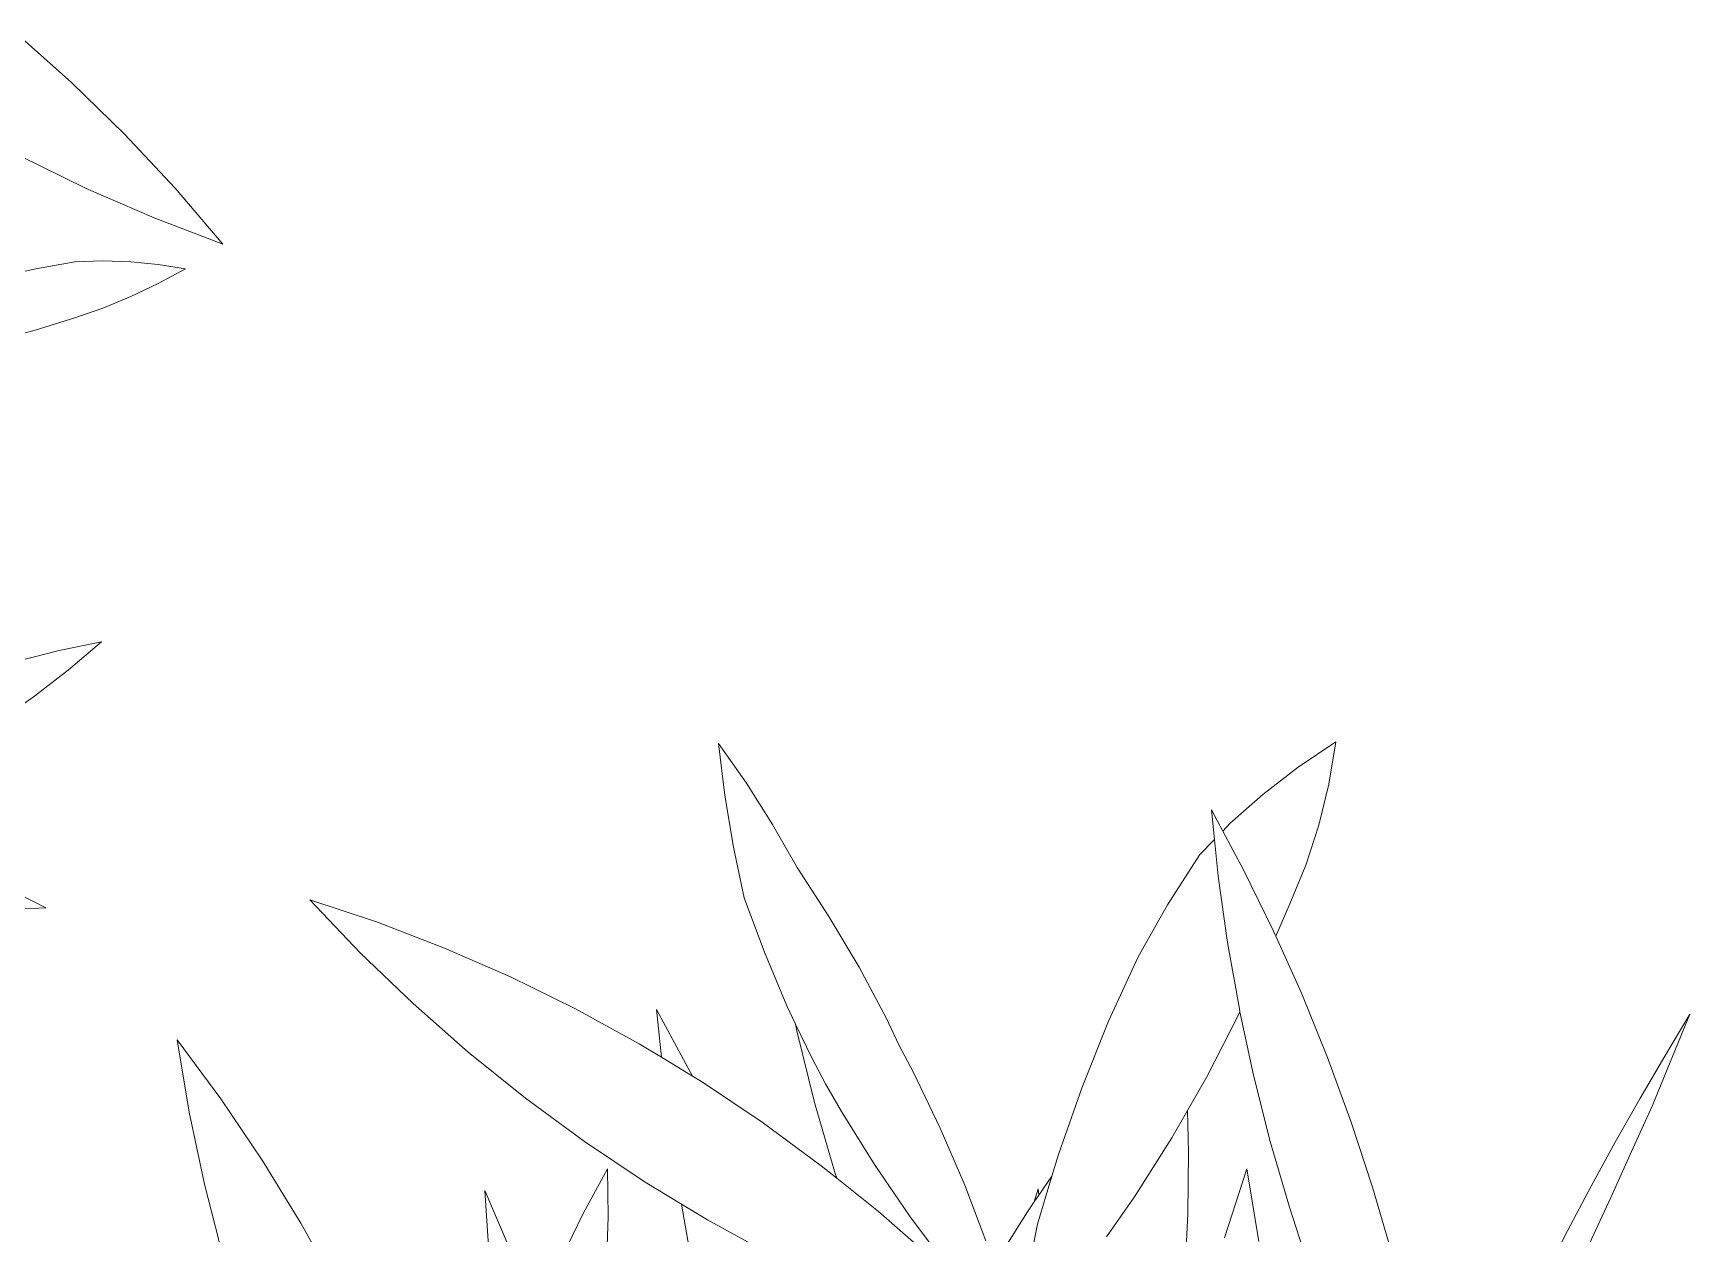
# Model space of a CAD drawing. Header units: millimetres. Extents: x 8 to 218431, y 13 to 56484.
# Drawn here: x 41742.6 to 42184.6, y 9770.4 to 10090.6 of the extents above; entities that cross this region are included whole.
import ezdxf

# ---------------------------------------------------------------- set-up
doc = ezdxf.new("R2010")
doc.units = ezdxf.units.MM
doc.header["$MEASUREMENT"] = 0
doc.layers.add('Edges', color=7, linetype='Continuous', lineweight=18)

# ---------------------------------------------------------------- blocks, each defined once
blk = doc.blocks.new('BAMBOOPLAN')
at = {"layer": 'Edges'}
for p, q in [((1.2611, 11.8149), (1.1575, 11.7967)), ((1.2611, 11.8149), (1.1813, 11.7279)), ((1.0549, 11.7716), (0.9535, 11.7398)), ((1.1575, 11.7967), (1.0549, 11.7716)), ((0.8536, 11.7013), (0.7216, 11.6279)), ((0.9535, 11.7398), (0.8536, 11.7013)), ((1.1813, 11.7279), (1.0982, 11.6463)), ((0.7216, 11.6279), (0.5913, 11.548)), ((1.0982, 11.6463), (1.012, 11.5704)), ((1.012, 11.5704), (0.923, 11.5003)), ((0.923, 11.5003), (0.7956, 11.4068)), ((5.9951, 11.5416), (5.8903, 11.4031)), ((5.9951, 11.5416), (6.0222, 11.3806)), ((0.7956, 11.4068), (0.6659, 11.3194)), ((5.8903, 11.4031), (5.7967, 11.2608)), ((6.0222, 11.3806), (6.037, 11.2196)), ((5.7967, 11.2608), (5.7147, 11.1148)), ((6.037, 11.2196), (6.0395, 11.0592)), ((5.6307, 11.1411), (5.6786, 11.0382)), ((5.6307, 11.1411), (5.6978, 11.079)), ((5.7147, 11.1148), (5.6978, 11.079)), ((5.6978, 11.079), (5.8211, 10.9648)), ((6.0395, 11.0592), (6.0298, 10.8997)), ((5.6786, 11.0382), (5.6444, 10.9656)), ((5.6786, 11.0382), (5.7375, 10.9114)), ((7.6092, 11), (7.5707, 10.8181)), ((7.5873, 10.6224), (7.6092, 11)), ((5.6444, 10.9656), (5.5908, 10.7446)), ((5.8211, 10.9648), (6.006, 10.7812)), ((5.7375, 10.9114), (5.8537, 10.6838)), ((6.0298, 10.8997), (6.0199, 10.7664)), ((7.5707, 10.8181), (7.5341, 10.6335)), ((3.7718, 10.7677), (3.8599, 10.588)), ((3.7718, 10.7677), (3.9219, 10.6596)), ((5.5908, 10.7446), (5.5493, 10.5208)), ((6.006, 10.7812), (6.0199, 10.7664)), ((6.0199, 10.7664), (6.1849, 10.5906)), ((5.8537, 10.6838), (5.9789, 10.459)), ((3.9219, 10.6596), (4.0678, 10.5431)), ((7.5341, 10.6335), (7.4996, 10.4464)), ((7.5873, 10.6224), (7.5697, 10.4327)), ((3.8599, 10.588), (3.955, 10.4131)), ((6.1849, 10.5906), (6.3573, 10.3936)), ((4.0678, 10.5431), (4.2091, 10.4183)), ((5.5493, 10.5208), (5.5233, 10.2518)), ((5.9835, 10.4389), (5.9457, 10.1735)), ((5.9789, 10.459), (5.9848, 10.4493)), ((5.9848, 10.4493), (5.9835, 10.4389)), ((5.9848, 10.4493), (6.1129, 10.2375)), ((7.4996, 10.4464), (7.4672, 10.2575)), ((7.5697, 10.4327), (7.5515, 10.2416)), ((1.4223, 10.3662), (1.2809, 10.2823)), ((1.4223, 10.3662), (1.3385, 10.2248)), ((3.955, 10.4131), (4.0568, 10.2434)), ((4.2091, 10.4183), (4.3853, 10.2813)), ((6.3573, 10.3936), (6.5228, 10.1907)), ((1.2809, 10.2823), (1.1432, 10.1918)), ((4.0568, 10.2434), (4.1971, 10.0724)), ((4.3853, 10.2813), (4.5563, 10.137)), ((5.5233, 10.2518), (5.5097, 9.9813)), ((6.1129, 10.2375), (6.2554, 10.0198)), ((7.4672, 10.2575), (7.4371, 10.0671)), ((7.5515, 10.2416), (7.5328, 10.0495)), ((1.3385, 10.2248), (1.2481, 10.087)), ((5.9457, 10.1735), (5.9182, 10.0284)), ((6.5228, 10.1907), (6.681, 9.9823)), ((4.5563, 10.137), (4.7189, 9.9851)), ((1.2481, 10.087), (1.1513, 9.9532)), ((4.1971, 10.0724), (4.3445, 9.9073)), ((7.4371, 10.0671), (7.4093, 9.8758)), ((4.7189, 9.9851), (4.7972, 9.9059)), ((5.5097, 9.9813), (5.5085, 9.7099)), ((5.9182, 10.0284), (5.8959, 9.911)), ((5.9182, 10.0284), (5.9745, 9.8791)), ((6.2554, 10.0198), (6.4059, 9.8065)), ((6.681, 9.9823), (6.8316, 9.769)), ((4.3445, 9.9073), (4.3985, 9.8526)), ((4.7972, 9.9059), (4.8833, 9.825)), ((5.8959, 9.911), (5.8341, 9.652)), ((5.9745, 9.8791), (6.048, 9.6582)), ((6.2049, 9.8927), (6.3382, 9.6453)), ((6.2049, 9.8927), (6.2099, 9.6158)), ((4.3985, 9.8526), (4.4116, 9.8303)), ((4.3985, 9.8526), (4.501, 9.7489)), ((4.4116, 9.8303), (4.5642, 9.5938)), ((4.8833, 9.825), (5.0492, 9.6568)), ((6.4059, 9.8065), (6.5641, 9.5981)), ((3.8795, 9.7316), (4.0924, 9.5366)), ((3.8795, 9.7316), (3.9569, 9.566)), ((4.501, 9.7489), (4.5803, 9.6748)), ((2.4932, 9.696), (2.7655, 9.6992)), ((2.4932, 9.696), (2.7415, 9.5679)), ((2.7655, 9.6992), (3.039, 9.6898)), ((3.039, 9.6898), (3.313, 9.668)), ((3.313, 9.668), (3.5869, 9.6337)), ((4.5803, 9.6748), (4.6722, 9.5946)), ((5.5085, 9.7099), (5.5118, 9.6232)), ((3.5869, 9.6337), (3.8599, 9.587)), ((5.0492, 9.6568), (5.2082, 9.4828)), ((5.5118, 9.6232), (5.4883, 9.5389)), ((5.5118, 9.6232), (5.5189, 9.4327)), ((5.8341, 9.652), (5.7833, 9.4731)), ((6.048, 9.6582), (6.1127, 9.4346)), ((2.7415, 9.5679), (2.9953, 9.4506)), ((3.8599, 9.587), (3.9569, 9.566)), ((3.9569, 9.566), (4.0924, 9.5366)), ((4.5642, 9.5938), (4.7272, 9.3636)), ((4.6722, 9.5946), (4.8574, 9.4451)), ((5.4781, 9.5603), (5.4883, 9.5389)), ((5.4781, 9.5603), (5.4799, 9.5088)), ((5.4883, 9.5389), (5.4799, 9.5088)), ((4.0924, 9.5366), (4.1314, 9.5282)), ((4.1314, 9.5282), (4.4007, 9.4572)), ((5.2082, 9.4828), (5.3541, 9.3086)), ((5.4799, 9.5088), (5.4677, 9.4651)), ((2.9953, 9.4506), (3.254, 9.3446)), ((4.4007, 9.4572), (4.6671, 9.3743)), ((4.8574, 9.4451), (5.0478, 9.3031)), ((5.4677, 9.4651), (5.4111, 9.2227)), ((5.5189, 9.4327), (5.5477, 9.2173)), ((1.5527, 9.3384), (1.436, 9.3548)), ((4.6671, 9.3743), (4.7389, 9.3485)), ((4.7272, 9.3636), (4.7389, 9.3485)), ((4.7389, 9.3485), (4.93, 9.2798)), ((1.5527, 9.3384), (1.452, 9.2982)), ((3.254, 9.3446), (3.5168, 9.25)), ((5.0478, 9.3031), (5.2355, 9.1757)), ((3.5168, 9.25), (3.7833, 9.1671)), ((4.93, 9.2798), (5.196, 9.172)), ((3.7833, 9.1671), (4.0526, 9.0962)), ((3.901, 9.0969), (3.869, 8.9061)), ((3.901, 9.0969), (3.9636, 8.9247)), ((4.0526, 9.0962), (4.2113, 9.0618)), ((4.2113, 9.0618), (4.3428, 8.8253)), ((4.2113, 9.0618), (4.3241, 9.0373)), ((4.3241, 9.0373), (4.5971, 8.9907)), ((2.1897, 9.0267), (2.421, 8.868)), ((2.1897, 9.0267), (2.3231, 8.7809)), ((3.869, 8.9061), (3.8456, 8.7149)), ((3.9636, 8.9247), (4.0175, 8.7484)), ((2.421, 8.868), (2.6459, 8.699)), ((3.4857, 8.867), (3.5828, 8.6356)), ((3.4857, 8.867), (3.6439, 8.6916)), ((2.3231, 8.7809), (2.4676, 8.5403)), ((2.6459, 8.699), (2.8638, 8.52)), ((2.4676, 8.5403), (2.6228, 8.3055)), ((2.8638, 8.52), (3.0743, 8.3315)), ((7.1073, -6.457), (6.8465, -6.3483)), ((7.3626, -6.5772), (7.1073, -6.457)), ((7.6118, -6.7087), (7.3626, -6.5772)), ((7.8541, -6.8511), (7.6118, -6.7087)), ((7.2923, -6.8207), (7.0122, -6.7861)), ((7.5732, -6.8423), (7.2923, -6.8207)), ((7.8541, -6.8511), (7.5732, -6.8423))]:
    blk.add_line(p, q, dxfattribs=at)

msp = doc.modelspace()

# ---------------------------------------------------------------- block references
at = {"xscale": 69.97983938875464, "yscale": 69.97983938875464, "zscale": 69.97983938875464, "rotation": 340.9588725647666}
for p in [(41430.14, 10666.9), (41430.14, 9275.05)]:
    msp.add_blockref('BAMBOOPLAN', p, dxfattribs=at)

doc.saveas('drawing.dxf')
